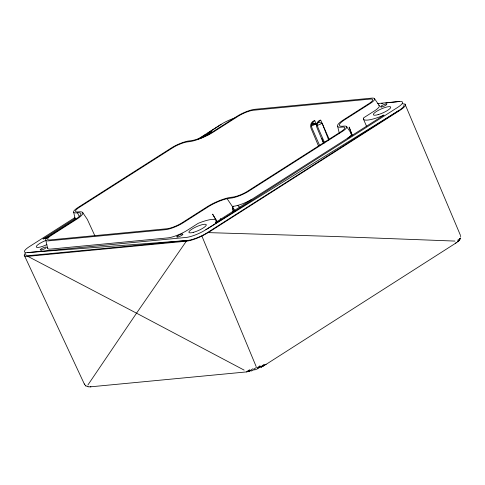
<?xml version="1.0" encoding="UTF-8"?>
<svg xmlns="http://www.w3.org/2000/svg" width="485" height="485" viewBox="0 0 485 485"><rect width="100%" height="100%" fill="white"/><g stroke="black" fill="none" stroke-linecap="round" stroke-linejoin="round"><path stroke-width="0.73" d="M319.639 145.494L312.055 128.234C310.788 125.494 311.928 121.929 314.789 120.741L316.875 125.294M459.447 239.396L457.252 242.203L455.233 243.24M254.134 369.982L254.316 369.546M460.095 238.759L460.514 237.874M87.852 385.048L136.534 313.177L186.337 241.197A16.92 3.801 -23.9 0 0 201.899 236.086L208.217 232.612L399.786 110.441A16.92 3.801 -23.9 0 0 404.999 104.117L402.495 103.748M458.677 240.996L460.368 238.274L459.416 238.59M460.156 239.056L458.143 241.481M324.677 142.851L318.002 127.664L317.487 125.391A5.08 4.122 83.3 0 1 318.348 122.147L320.737 120.177L329.218 139.28M457.555 241.627L459.216 239.62L457.616 240.154M208.459 134.86L211.036 132.084M456.203 242.864L265.822 364.538L260.954 367.248L263.197 365.975M257.42 367.721L260.021 365.763M257.668 368.212L260.263 366.43L260.991 366.684L263.779 364.605M253.952 369.103L256.517 367.339M263.519 365.908L264.743 365.096M199.681 138.455L202.203 136.8M203.464 135.97L205.986 134.309M207.24 133.484L221.105 124.36A15.229 3.419 -23.9 0 1 234.916 117.976M460.344 236.456L460.738 236.201M74.829 217.644L29.482 246.568A15.235 3.425 -23.9 0 0 27.621 252.588L187.495 240.469A15.277 3.431 -23.9 0 0 207.247 232.721L398.876 110.513A15.271 3.431 -23.9 0 0 403.914 105.215M197.474 139.431L221.105 124.36M75.539 218.268L43.001 239.02A20.309 4.565 -23.9 0 1 48.997 236.607M201.342 138.037L211.551 131.526A20.309 4.565 -23.9 0 0 210.811 132.89M251.812 199.347L215.443 222.542A20.309 4.565 -23.9 0 0 198.171 223.342L187.471 230.169A15.229 3.419 -23.9 0 1 167.774 237.899L50.828 249.072A15.229 3.419 -23.9 0 1 47.682 247.659M347.624 138.243L383.993 115.048A20.309 4.565 -23.9 0 1 363.598 117.843L374.305 111.016A15.229 3.419 -23.9 0 0 378.755 105.19M27.621 252.588L186.185 237.432A15.229 3.419 -23.9 0 0 205.882 229.708L397.512 107.5A15.229 3.419 -23.9 0 0 399.373 101.48L377.579 103.56M253.012 368.697L250.636 370.207L250.63 370.758L248.805 371.54M205.882 229.708L398.876 110.513M257.85 368.521L260.421 366.963L261.027 367.06M247.641 370.983L249.684 369.77M250.145 370.352L246.483 371.916M253.782 369.74L251.576 370.934M311.54 125.961L316.262 123.905L317.075 126.009M317.487 125.391L322.21 123.335L328.721 140.171M263.822 365.199L266.162 364.199M254.916 369.843L257.438 368.849M260.991 366.684L263.737 365.641M43.723 238.802L47.342 237.711M88.228 386.472L87.676 386.715M311.612 124.797L316.262 123.905L312.401 122.717M77.406 212.782A16.726 3.759 -23.9 0 1 75.369 219.39L50.216 235.431A13.738 3.086 -23.9 0 0 48.536 240.863L165.482 229.684A13.738 3.086 -23.9 0 0 183.251 222.718L208.398 206.677A16.726 3.759 -23.9 0 1 227.089 198.692L231.018 198.098A13.738 3.086 -23.9 0 0 248.787 191.126L342.204 131.55A13.738 3.086 -23.9 0 0 343.883 126.118L342.889 126.215A16.726 3.759 -23.9 0 1 344.932 119.601L370.085 103.566A13.738 3.086 -23.9 0 0 371.765 98.134L254.819 109.307A13.738 3.086 -23.9 0 0 237.05 116.279L211.903 132.32A16.726 3.759 -23.9 0 1 190.272 140.802L189.283 140.899A13.738 3.086 -23.9 0 0 171.514 147.864L78.097 207.441A13.738 3.086 -23.9 0 0 76.418 212.873L77.406 212.782L79.364 216.577M381.404 103.554L382.901 103.378M385.896 103.032L388.145 102.778M389.643 102.602L399.373 101.48M88.458 386.866L90.907 386.787M314.789 120.741L313.868 120.832C311.012 122.026 309.836 125.566 311.055 128.331L318.681 146.415M320.737 120.177L319.815 120.262C316.96 121.456 315.777 125.003 317.002 127.761L323.453 143.063M227.089 198.692L232.321 206.404L233.309 206.307M187.495 240.469L28.924 255.625A15.277 3.431 -23.9 0 1 25.875 253.934M25.347 253.212A16.927 3.801 -23.9 0 0 27.821 256.347L186.337 241.197M90.198 386.854L247.186 371.849M247.847 371.558L249.387 371.492M208.217 232.612L332.225 236.413L454.888 241.075M311.904 123.693L316.262 123.905M87.373 386.521L85.318 385.502L85.79 385.975L84.287 383.926L24.25 255.213M318.348 122.147L322.21 123.335M27.821 256.347L136.534 313.177L244.131 370.11M237.753 205.428L239.899 207.525M374.481 98.576L379.179 105.487M346.605 126.567L351.298 133.478M82.614 212.448L87.312 219.359L94.896 235.849M232.994 211.654L232.321 206.404L235.007 210.817M217.286 221.918L212.618 214.127L217.013 221.984M84.287 383.926L84.705 384.69M220.572 218.48L221.148 219.76M363.404 118.995L366.605 126.439M404.999 104.117L460.526 235.534M201.899 236.086L256.177 366.599M321.961 138.631L323.859 143.542M352.365 135.539L349.151 127.058L352.165 135.557M351.492 134.448L351.91 135.867M232.321 206.404L233.734 211.502M337.687 126.549L339.348 133.351M73.696 212.43L75.339 219.475M45.82 240.414L47.627 248.168M251.109 370.619L251.121 370.952M350.225 132.999A15.235 3.419 -23.9 0 1 346.423 139.007L253.006 198.583A15.235 3.419 -23.9 0 1 232.388 206.361M46.869 244.61A9.494 2.134 -23.9 0 1 36.26 246.92A9.494 2.134 -23.9 0 1 45.784 240.487M172.739 147.749L79.322 207.325A11.646 2.619 -23.9 0 0 77.897 211.927L78.891 211.836A18.818 4.226 -23.9 0 1 76.594 219.275L51.44 235.316A11.646 2.619 -23.9 0 0 50.022 239.917L166.961 228.744A11.646 2.619 -23.9 0 0 182.027 222.833L207.174 206.792A18.818 4.226 -23.9 0 1 231.509 197.249L232.503 197.152A11.646 2.619 -23.9 0 0 247.562 191.248L340.979 131.671A11.646 2.619 -23.9 0 0 342.404 127.064L341.41 127.161A18.818 4.226 -23.9 0 1 343.707 119.722L368.861 103.681A11.646 2.619 -23.9 0 0 370.279 99.079L253.34 110.253A11.646 2.619 -23.9 0 0 238.274 116.164L213.127 132.199A18.818 4.226 -23.9 0 1 188.792 141.747L187.798 141.838A11.646 2.619 -23.9 0 0 172.739 147.749M177.91 236.977A3.383 0.758 -23.9 0 0 182.875 234.352A3.383 0.758 -23.9 0 0 178.583 235.273A3.383 0.758 -23.9 0 0 177.91 236.977M381.828 106.93A3.383 0.758 -23.9 0 0 386.794 104.305A3.383 0.758 -23.9 0 0 382.501 105.227A3.383 0.758 -23.9 0 0 381.828 106.93M41.407 250.024A3.383 0.758 -23.9 0 0 46.372 247.398A3.383 0.758 -23.9 0 0 42.08 248.32A3.383 0.758 -23.9 0 0 41.407 250.024M193.709 232.254A9.494 2.134 -23.9 0 0 206.289 224.773A9.494 2.134 -23.9 0 0 192.757 228.635A9.494 2.134 -23.9 0 0 193.709 232.254M378.148 114.624A9.494 2.134 -23.9 0 0 390.728 107.149A9.494 2.134 -23.9 0 0 377.197 111.01A9.494 2.134 -23.9 0 0 378.148 114.624"/></g></svg>
